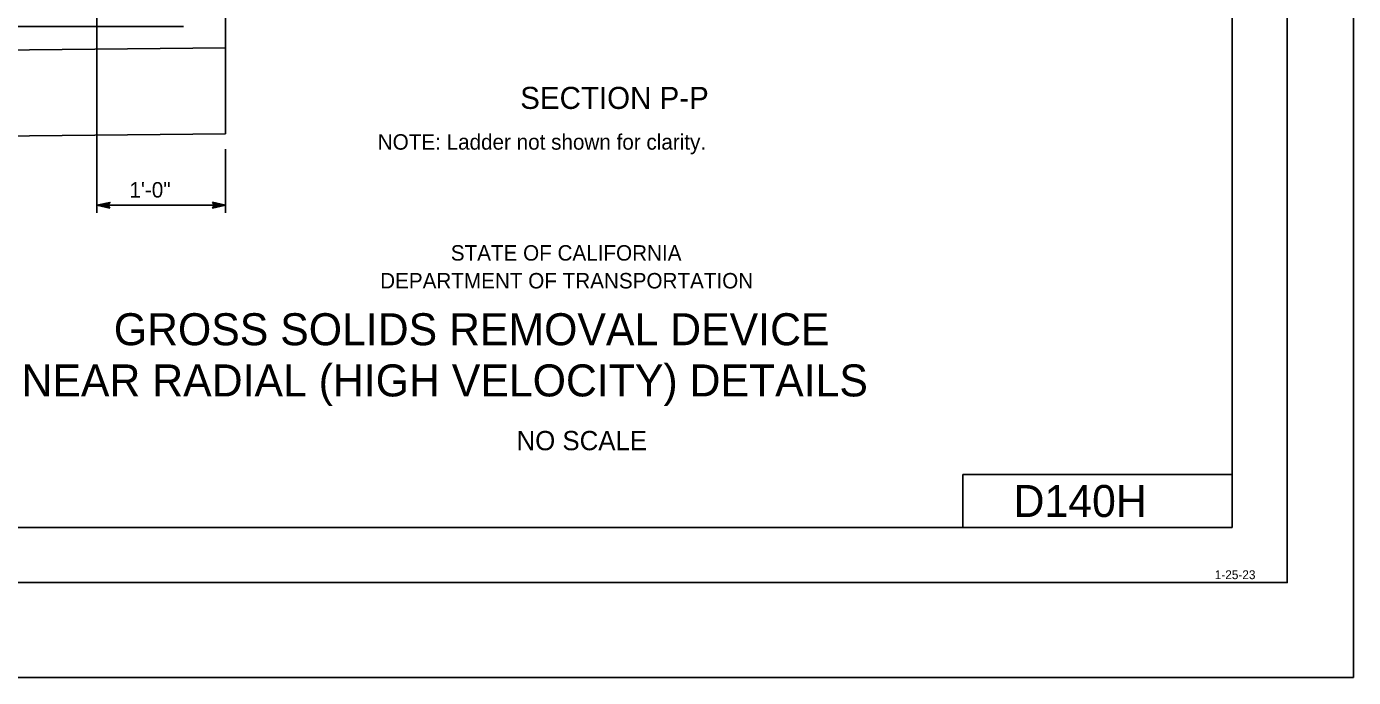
# Model space of a CAD drawing. Extents: x -893 to 867, y -474 to 712.
# Drawn here: x 265 to 867, y -474 to -179 of the extents above; entities that cross this region are included whole.
import ezdxf

# ---------------------------------------------------------------- set-up
doc = ezdxf.new("R2010")
doc.units = 0
for name, color, linetype in [('border_INSIDE-BORDER-anno', 7, 'Continuous'), ('border_PLOTTING-ELEMENTS', 7, 'Continuous'), ('border_rw_22x34_Cut_Lines', 7, 'Continuous'), ('border_SHEET', 7, 'Continuous'), ('border_WITHIN-BORDER-anno', 7, 'Continuous'), ('df_DETAIL', 7, 'Continuous'), ('df_DETAIL-anno', 7, 'Continuous')]:
    doc.layers.add(name, color=color, linetype=linetype)

msp = doc.modelspace()

# ---------------------------------------------------------------- linework, layer by layer
at = {"layer": 'border_PLOTTING-ELEMENTS'}
for points in [[(-893.45, -474.04), (866.55, -474.04), (866.55, 711.96), (-893.45, 711.96)], [(-863.45, 668.96), (836.55, 668.96), (836.55, -431.04), (-863.45, -431.04)]]:
    msp.add_lwpolyline(points, close=True, dxfattribs=at)
at = {"layer": 'border_rw_22x34_Cut_Lines'}
msp.add_lwpolyline([(-863.45, 668.96), (836.55, 668.96), (836.55, -431.04), (-863.45, -431.04)], close=True, dxfattribs=at)
at = {"layer": 'border_SHEET'}
for p, q in [((811.55, 643.96), (811.55, -406.04)), ((689.52, -406.04), (689.52, -382.04)), ((689.52, -382.04), (811.52, -382.04)), ((811.55, -406.04), (-813.45, -406.04))]:
    msp.add_line(p, q, dxfattribs=at)
at = {"layer": 'df_DETAIL'}
for p, q in [((355.43, -41.7), (355.43, -188.69)), ((336.37, -178.97), (229.03, -178.97)), ((92.97, -191.32), (355.43, -188.69)), ((355.43, -227.59), (355.43, -188.69)), ((92.97, -230.21), (355.43, -227.59))]:
    msp.add_line(p, q, dxfattribs=at)
at = {"layer": 'df_DETAIL-anno'}
for p, q in [((297.09, -114.99), (297.09, -263.48)), ((355.43, -234.58), (355.43, -263.48)), ((297.09, -259.98), (355.43, -259.98))]:
    msp.add_line(p, q, dxfattribs=at)
for points in [[(303, -261.3), (297.09, -259.98), (303, -258.67), (302.79, -259.02), (298.46, -259.98), (302.79, -260.95), (302.58, -260.6), (299.81, -259.98), (302.58, -259.37), (302.37, -259.72), (301.17, -259.99), (302.37, -260.25), (302.21, -259.98), (303, -258.67), (302.21, -259.98)], [(349.53, -258.66), (355.43, -259.98), (349.52, -261.29), (349.73, -260.94), (354.06, -259.99), (349.73, -259.01), (349.94, -259.36), (352.71, -259.98), (349.94, -260.59), (350.16, -260.24), (351.35, -259.98), (350.15, -259.71), (350.31, -259.98), (349.52, -261.29), (350.31, -259.98)]]:
    msp.add_lwpolyline(points, close=True, dxfattribs=at)

# ---------------------------------------------------------------- texts
at = {"layer": 'border_INSIDE-BORDER-anno'}
for s, height, p in [('STATE OF CALIFORNIA', 7, (457.5, -285.08)), ('DEPARTMENT OF TRANSPORTATION', 7, (425.5, -297.69)), ('GROSS SOLIDS REMOVAL DEVICE', 14.5, (304.78, -323.44)), ('LINEAR RADIAL (HIGH VELOCITY) DETAILS', 14.5, (246.78, -346.64)), ('NO SCALE', 8.75, (487.28, -371.04))]:
    msp.add_text(s, height=height, dxfattribs=at).set_placement(p)
at = {"layer": 'border_WITHIN-BORDER-anno'}
for s, height, p in [('D140H', 14.5, (712.52, -401.29)), ('1-25-23', 4, (803.7, -429.47))]:
    msp.add_text(s, height=height, dxfattribs=at).set_placement(p)
at = {"layer": 'df_DETAIL-anno'}
for s, height, p in [('SECTION P-P', 10, (488.96, -216.32)), ('NOTE: Ladder not shown for clarity.', 7.0003, (424.39, -234.79)), ('1\'-0"', 7, (311.89, -256.49))]:
    msp.add_text(s, height=height, dxfattribs=at).set_placement(p)

doc.saveas('drawing.dxf')
